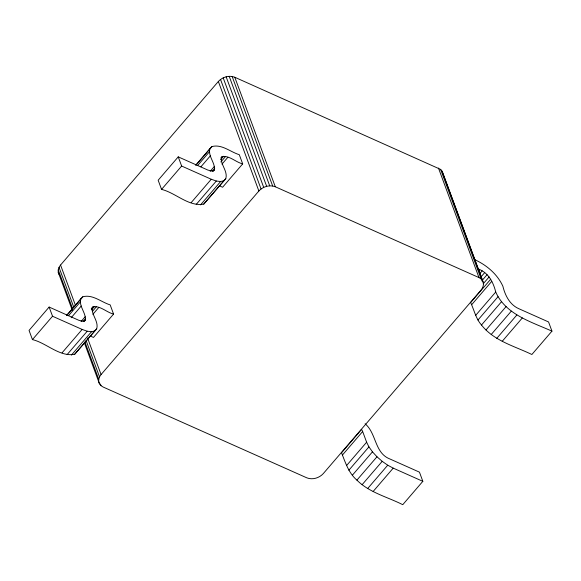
<?xml version="1.0" encoding="UTF-8"?>
<svg xmlns="http://www.w3.org/2000/svg" width="581" height="581" viewBox="0 0 581 581"><rect width="100%" height="100%" fill="white"/><g stroke="black" fill="none" stroke-linecap="round" stroke-linejoin="round"><path stroke-width="0.87" d="M58.971 274.326C57.308 271.262 58.405 267.558 60.555 265.038L218.354 81.471C222.378 77.048 229.132 75.007 234.789 77.251L440.609 169.405L442.126 171.235L482.644 280.761C484.307 283.833 483.21 287.53 481.061 290.05L323.261 473.624C319.238 478.047 312.484 480.08 306.826 477.836L103.157 387.04L101.007 385.682L99.489 383.859L84.267 342.616M482.644 280.761L481.126 278.931L478.976 277.58L275.307 186.777C269.642 184.533 262.895 186.574 258.872 190.996L101.072 374.563C98.915 377.091 97.826 380.787 99.489 383.859M84.18 321.387L85.363 320.015C86.126 312.738 78.595 306.296 80.839 298.837L82.792 296.797C92.546 294.015 101.348 302.214 110.179 304.894L113.578 314.074L93.49 337.438L90.2 335.971M85.363 320.015L84.477 320.944L83.01 321.308L78.762 320.269L49.131 307.058L29.05 330.422L32.442 339.602C46.531 342.957 59.48 357.104 74.651 354.301L96.678 328.897C98.93 321.438 91.399 314.996 92.161 307.719L93.047 306.79C100.426 305.526 106.701 312.491 113.578 314.074M213.292 171.199L214.469 169.826C215.239 162.542 207.7 156.1 209.952 148.649L211.898 146.601C221.659 143.819 230.454 152.026 239.292 154.699L242.684 163.878L222.603 187.242L219.313 185.775M214.469 169.826L213.59 170.749L212.116 171.112L207.867 170.073L178.244 156.863L158.163 180.226L161.554 189.406C175.644 192.761 188.593 206.916 203.757 204.105L225.791 178.701C228.042 171.242 220.511 164.801 221.274 157.524L222.16 156.594C229.539 155.33 235.806 162.295 242.684 163.878M32.442 339.602L52.53 316.238L49.131 307.058M161.554 189.406L181.642 166.043L178.244 156.863M66.662 315.33L80.839 298.837M195.775 165.135L209.952 148.649M66.844 315.352L82.792 296.797M195.95 165.157L211.898 146.601M68.493 315.737L80.309 301.989M197.605 165.541L209.421 151.801M71.187 317.72L81.224 306.034M200.888 166.841L210.337 155.846M91.275 308.852L93.047 306.79M220.976 157.974L222.16 156.594M81.049 321.554L85.189 316.747M210.162 171.359L214.295 166.551M91.558 309.862L94.514 306.427M220.671 159.673L223.627 156.238M83.243 321.329L85.603 318.584M212.348 171.141L214.716 168.388M92.328 311.474L96.461 306.659M220.853 161.961L225.573 156.471M92.858 314.343L98.763 307.465M221.971 164.147L227.875 157.277M62.073 352.805L82.153 329.442L87.215 331.221L91.5 331.729L94.732 330.938L96.678 328.897M191.178 202.616L211.266 179.253L216.321 181.025L220.613 181.533L223.845 180.742L225.791 178.701M67.127 354.584L87.215 331.221M196.24 204.389L216.321 181.025M71.419 355.093L91.5 331.729M200.532 204.897L220.613 181.533M74.651 354.301L94.732 330.938M203.757 204.105L223.845 180.742M478.504 270.913L479.688 269.54C488.817 273.462 493.494 282.838 495.731 292.025C505.593 314.495 531.557 321.997 551.95 331.141L531.869 354.504C514.483 346.087 493.959 340.938 481.489 325.019C475.795 318.635 474.198 310.072 470.639 302.556L490.727 279.192M479.812 273.615L482.179 270.869M480.56 277.435L484.692 272.627M481.743 280.884L487.06 274.697M483.21 283.811L489.115 276.941M342.579 454.872L362.66 431.509L361.614 429.388L341.534 452.752C345.39 462.52 348.615 473.021 356.908 480.138C369.443 492.688 387.367 496.878 402.756 504.693L422.837 481.329L419.446 472.15L389.822 458.946C374.476 453.006 376.597 433.411 365.1 423.752M471.692 304.676L491.773 281.313M346.537 465.577L366.626 442.214L362.66 431.509M475.65 315.389L495.731 292.025M348.847 470.247L368.928 446.883L366.626 442.214M477.952 320.051L498.04 296.688M352.376 475.207L372.465 451.844L368.928 446.883M481.489 325.019L501.577 301.655M356.908 480.138L376.989 456.775L372.465 451.844M486.014 329.943L506.102 306.579M362.116 484.692L382.196 461.329L387.73 465.199L393.214 468.126L422.837 481.329M491.221 334.496L511.309 311.133M367.65 488.563L387.73 465.199M496.755 338.367L516.843 315.004M373.133 491.49L393.214 468.126M502.238 341.294L522.326 317.93M474.648 259.627C486.573 265.038 497.409 274.174 502.885 286.266C505.121 295.446 509.798 304.829 518.927 308.751L548.558 321.961L551.95 331.141M478.04 268.807L479.688 269.54M181.642 166.043L211.266 179.253M52.53 316.238L82.153 329.442M376.989 456.775L382.196 461.329M483.421 282.947L442.126 171.235M440.609 169.405L481.126 278.931M438.459 168.054L478.976 277.58M234.789 77.251L275.307 186.777M232.146 76.467L272.663 185.993M229.197 76.307L269.715 185.833M226.14 76.779L266.657 186.305M223.184 77.847L263.701 187.38M220.533 79.452L261.043 188.978M218.354 81.471L258.872 190.996M60.555 265.038L75.632 305.795M87.564 338.055L101.072 374.563M59.015 267.34L73.78 307.24M86.024 340.357L99.533 376.866M58.209 269.766L72.654 308.816M84.906 341.933L98.726 379.291M100.375 383.99L101.007 385.682M58.194 272.148L72.327 310.356"/></g></svg>
